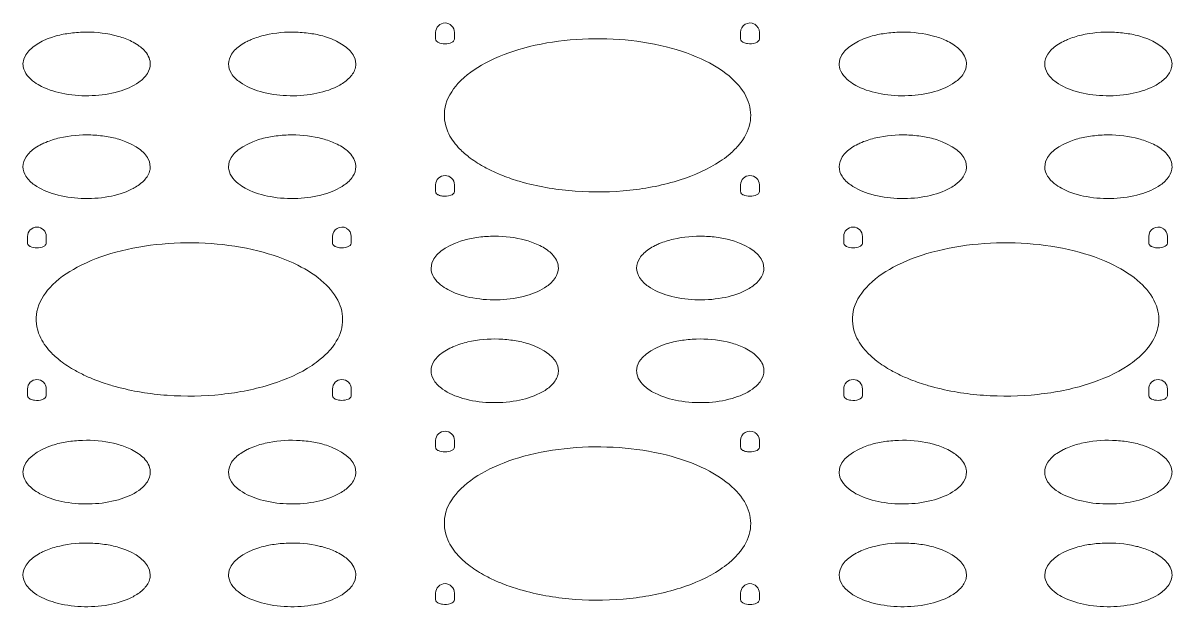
# Model space of a CAD drawing. Header units: millimetres. Extents: x 438 to 4638, y 478 to 3448.
# Drawn here: x 2896.6 to 2982.5, y 2470.4 to 2514 of the extents above; entities that cross this region are included whole.
import ezdxf

# ---------------------------------------------------------------- set-up
doc = ezdxf.new("R2010")
doc.units = ezdxf.units.MM

msp = doc.modelspace()

# ---------------------------------------------------------------- linework, layer by layer
at = {"lineweight": 5}
for p, q in [((2927.48, 2512.836), (2927.48, 2513.338)), ((2928.883, 2512.836), (2928.883, 2513.338)), ((2950.284, 2512.836), (2950.284, 2513.338)), ((2951.688, 2512.836), (2951.688, 2513.338)), ((2927.48, 2501.434), (2927.48, 2501.936)), ((2928.883, 2501.434), (2928.883, 2501.936)), ((2950.284, 2501.434), (2950.284, 2501.936)), ((2951.688, 2501.434), (2951.688, 2501.936)), ((2896.963, 2497.578), (2896.963, 2498.08)), ((2898.367, 2497.578), (2898.367, 2498.08)), ((2919.768, 2497.578), (2919.768, 2498.08)), ((2921.171, 2497.578), (2921.171, 2498.08)), ((2957.996, 2497.578), (2957.996, 2498.08)), ((2959.4, 2497.578), (2959.4, 2498.08)), ((2980.8, 2497.578), (2980.8, 2498.08)), ((2982.204, 2497.578), (2982.204, 2498.08)), ((2896.963, 2486.176), (2896.963, 2486.678)), ((2898.367, 2486.176), (2898.367, 2486.678)), ((2919.768, 2486.176), (2919.768, 2486.678)), ((2921.171, 2486.176), (2921.171, 2486.678)), ((2957.996, 2486.176), (2957.996, 2486.678)), ((2959.4, 2486.176), (2959.4, 2486.678)), ((2980.8, 2486.176), (2980.8, 2486.678)), ((2982.204, 2486.176), (2982.204, 2486.678)), ((2927.48, 2482.32), (2927.48, 2482.822)), ((2928.883, 2482.32), (2928.883, 2482.822)), ((2950.284, 2482.32), (2950.284, 2482.822)), ((2951.688, 2482.32), (2951.688, 2482.822)), ((2928.473, 2472.058), (2928.474, 2472.058)), ((2927.48, 2470.917), (2927.48, 2471.42)), ((2928.883, 2470.917), (2928.883, 2471.42)), ((2950.284, 2470.917), (2950.284, 2471.42)), ((2951.688, 2470.917), (2951.688, 2471.42))]:
    msp.add_line(p, q, dxfattribs=at)
for centre, radius, start, end in [((2928.182, 2513.338), 0.702, 0, 180), ((2950.986, 2513.338), 0.702, 61.60439, 180), ((2950.986, 2513.338), 0.702, 0, 59.73746), ((2897.825, 2510.977), 1.203, 179.97906, 189.90823), ((2904.94, 2510.978), 1.203, 359.97906, 9.90823), ((2958.858, 2510.977), 1.203, 179.97906, 189.90823), ((2965.973, 2510.978), 1.203, 359.97906, 9.90823), ((2934.119, 2509.421), 6.814, 227.83628, 232.08199), ((2913.195, 2503.292), 1.203, 179.97906, 189.90823), ((2920.309, 2503.293), 1.203, 359.97906, 9.90823), ((2936.983, 2514.124), 12.337, 243.50589, 247.92841), ((2974.227, 2503.292), 1.203, 179.97906, 189.90823), ((2981.342, 2503.293), 1.203, 359.97906, 9.90823), ((2928.182, 2501.936), 0.702, 0, 180), ((2950.986, 2501.936), 0.702, 0, 180), ((2897.665, 2498.08), 0.702, 0, 180), ((2920.469, 2498.08), 0.702, 61.60439, 180), ((2920.469, 2498.08), 0.702, 0, 59.73746), ((2958.698, 2498.08), 0.702, 0, 180), ((2981.502, 2498.08), 0.702, 61.60439, 180), ((2981.502, 2498.08), 0.702, 0, 59.73746), ((2928.342, 2495.719), 1.203, 179.97906, 189.90823), ((2935.456, 2495.72), 1.203, 359.97906, 9.90823), ((2903.603, 2494.163), 6.814, 227.83628, 232.08199), ((2964.635, 2494.163), 6.814, 227.83628, 232.08199), ((2906.467, 2498.866), 12.337, 243.50589, 247.92841), ((2943.711, 2488.034), 1.203, 179.97906, 189.90823), ((2950.826, 2488.035), 1.203, 359.97906, 9.90823), ((2967.499, 2498.866), 12.337, 243.50589, 247.92841), ((2897.665, 2486.678), 0.702, 0, 180), ((2920.469, 2486.678), 0.702, 0, 180), ((2958.698, 2486.678), 0.702, 0, 180), ((2981.502, 2486.678), 0.702, 0, 180), ((2928.182, 2482.822), 0.702, 0, 180), ((2950.986, 2482.822), 0.702, 61.60439, 180), ((2950.986, 2482.822), 0.702, 0, 59.73746), ((2904.94, 2480.462), 1.203, 359.97906, 9.90823), ((2965.973, 2480.462), 1.203, 359.97906, 9.90823), ((2897.825, 2480.461), 1.203, 179.97906, 189.90823), ((2958.858, 2480.461), 1.203, 179.97906, 189.90823), ((2934.119, 2478.905), 6.814, 227.83628, 232.08199), ((2920.309, 2472.777), 1.203, 359.97906, 9.90823), ((2981.342, 2472.777), 1.203, 359.97906, 9.90823), ((2913.195, 2472.776), 1.203, 179.97906, 189.90823), ((2928.182, 2471.42), 0.702, 0, 180), ((2936.983, 2483.608), 12.337, 243.50589, 247.92841), ((2950.986, 2471.42), 0.702, 0, 180), ((2974.227, 2472.776), 1.203, 179.97906, 189.90823)]:
    msp.add_arc(centre, radius, start, end, dxfattribs=at)
for points, knots in [([(2896.622, 2510.978), (2896.623, 2511.971), (2898.266, 2512.906), (2899.911, 2513.263), (2901.461, 2513.416), (2902.637, 2513.312), (2903.395, 2513.135)], [0, 0, 0, 0, 0.392375, 0.538072, 0.692789, 1, 1, 1, 1]), ([(2914.74, 2513.135), (2915.498, 2513.312), (2916.674, 2513.416), (2918.224, 2513.263), (2919.869, 2512.906), (2921.512, 2511.971), (2921.512, 2510.978)], [0, 0, 0, 0, 0.307211, 0.461928, 0.607625, 1, 1, 1, 1]), ([(2957.655, 2510.978), (2957.656, 2511.971), (2959.299, 2512.906), (2960.943, 2513.263), (2962.493, 2513.416), (2963.67, 2513.312), (2964.427, 2513.135)], [0, 0, 0, 0, 0.392375, 0.538072, 0.692789, 1, 1, 1, 1]), ([(2975.773, 2513.135), (2976.53, 2513.312), (2977.706, 2513.416), (2979.256, 2513.263), (2980.901, 2512.906), (2982.544, 2511.971), (2982.545, 2510.978)], [0, 0, 0, 0, 0.307211, 0.461928, 0.607625, 1, 1, 1, 1]), ([(2903.395, 2513.135), (2903.518, 2513.106), (2903.982, 2512.985), (2904.434, 2512.818), (2904.749, 2512.661)], [0, 0, 0, 0, 0.265295, 1, 1, 1, 1]), ([(2913.386, 2512.661), (2913.486, 2512.711), (2913.922, 2512.909), (2914.383, 2513.051), (2914.74, 2513.135)], [0, 0, 0, 0, 0.233733, 1, 1, 1, 1]), ([(2927.504, 2512.745), (2927.531, 2512.694), (2927.595, 2512.637), (2927.664, 2512.598), (2927.685, 2512.588)], [0, 0, 0, 0, 0.712516, 1, 1, 1, 1]), ([(2927.685, 2512.588), (2927.836, 2512.512), (2928.182, 2512.458), (2928.527, 2512.512), (2928.678, 2512.588)], [0, 0, 0, 0, 0.499885, 1, 1, 1, 1]), ([(2928.391, 2505.903), (2928.143, 2506.465), (2927.977, 2507.851), (2929.165, 2509.757), (2931.299, 2511.227), (2934.185, 2512.297), (2937.582, 2512.873), (2941.173, 2512.905), (2944.608, 2512.39), (2946.744, 2511.658), (2947.688, 2511.187)], [0, 0, 0, 0, 0.078775, 0.164918, 0.273604, 0.406369, 0.556496, 0.713298, 0.864779, 1, 1, 1, 1]), ([(2928.678, 2512.588), (2928.708, 2512.603), (2928.802, 2512.657), (2928.883, 2512.76), (2928.883, 2512.836)], [0, 0, 0, 0, 0.307677, 1, 1, 1, 1]), ([(2950.308, 2512.745), (2950.335, 2512.694), (2950.399, 2512.637), (2950.469, 2512.598), (2950.489, 2512.588)], [0, 0, 0, 0, 0.714475, 1, 1, 1, 1]), ([(2950.804, 2512.497), (2951.006, 2512.469), (2951.328, 2512.47), (2951.687, 2512.705), (2951.687, 2512.836)], [0, 0, 0, 0, 0.61016, 1, 1, 1, 1]), ([(2964.427, 2513.135), (2964.551, 2513.106), (2965.014, 2512.985), (2965.467, 2512.818), (2965.781, 2512.661)], [0, 0, 0, 0, 0.265295, 1, 1, 1, 1]), ([(2974.418, 2512.661), (2974.518, 2512.711), (2974.954, 2512.909), (2975.415, 2513.051), (2975.773, 2513.135)], [0, 0, 0, 0, 0.233733, 1, 1, 1, 1]), ([(2905.231, 2512.378), (2905.352, 2512.295), (2905.747, 2511.989), (2906.064, 2511.537), (2906.125, 2511.185)], [0, 0, 0, 0, 0.290409, 1, 1, 1, 1]), ([(2911.992, 2510.978), (2911.991, 2511.235), (2912.198, 2511.811), (2912.642, 2512.199), (2912.903, 2512.378)], [0, 0, 0, 0, 0.448376, 1, 1, 1, 1]), ([(2966.264, 2512.378), (2966.384, 2512.295), (2966.78, 2511.989), (2967.096, 2511.537), (2967.158, 2511.185)], [0, 0, 0, 0, 0.290409, 1, 1, 1, 1]), ([(2973.024, 2510.978), (2973.024, 2511.235), (2973.231, 2511.811), (2973.675, 2512.199), (2973.936, 2512.378)], [0, 0, 0, 0, 0.448376, 1, 1, 1, 1]), ([(2898.017, 2509.294), (2897.832, 2509.387), (2897.247, 2509.723), (2896.722, 2510.3), (2896.64, 2510.77)], [0, 0, 0, 0, 0.301911, 1, 1, 1, 1]), ([(2906.143, 2510.978), (2906.143, 2510.728), (2905.95, 2510.172), (2905.53, 2509.789), (2905.282, 2509.612)], [0, 0, 0, 0, 0.450829, 1, 1, 1, 1]), ([(2912.852, 2509.612), (2912.605, 2509.789), (2912.184, 2510.172), (2911.992, 2510.728), (2911.992, 2510.978)], [0, 0, 0, 0, 0.549171, 1, 1, 1, 1]), ([(2921.512, 2510.978), (2921.512, 2510.891), (2921.472, 2510.518), (2921.261, 2510.18), (2921.067, 2509.972)], [0, 0, 0, 0, 0.233438, 1, 1, 1, 1]), ([(2947.688, 2511.187), (2948.388, 2510.837), (2949.601, 2510.073), (2950.889, 2508.51), (2951.189, 2506.674), (2950.671, 2505.602), (2950.326, 2505.138)], [0, 0, 0, 0, 0.307753, 0.557418, 0.772592, 1, 1, 1, 1]), ([(2959.049, 2509.294), (2958.864, 2509.387), (2958.28, 2509.723), (2957.755, 2510.3), (2957.673, 2510.77)], [0, 0, 0, 0, 0.301911, 1, 1, 1, 1]), ([(2967.176, 2510.978), (2967.175, 2510.728), (2966.983, 2510.172), (2966.562, 2509.789), (2966.315, 2509.612)], [0, 0, 0, 0, 0.450829, 1, 1, 1, 1]), ([(2973.885, 2509.612), (2973.637, 2509.789), (2973.217, 2510.172), (2973.024, 2510.728), (2973.024, 2510.978)], [0, 0, 0, 0, 0.549171, 1, 1, 1, 1]), ([(2982.545, 2510.978), (2982.545, 2510.891), (2982.504, 2510.518), (2982.294, 2510.18), (2982.099, 2509.972)], [0, 0, 0, 0, 0.233438, 1, 1, 1, 1]), ([(2921.067, 2509.972), (2921.006, 2509.907), (2920.723, 2509.638), (2920.387, 2509.429), (2920.118, 2509.294)], [0, 0, 0, 0, 0.227969, 1, 1, 1, 1]), ([(2982.099, 2509.972), (2982.038, 2509.907), (2981.755, 2509.638), (2981.42, 2509.429), (2981.151, 2509.294)], [0, 0, 0, 0, 0.227969, 1, 1, 1, 1]), ([(2905.282, 2509.612), (2904.829, 2509.289), (2903.675, 2508.813), (2901.782, 2508.536), (2899.819, 2508.656), (2898.56, 2509.022), (2898.017, 2509.294)], [0, 0, 0, 0, 0.22187, 0.48602, 0.757803, 1, 1, 1, 1]), ([(2920.118, 2509.294), (2919.574, 2509.022), (2918.316, 2508.656), (2916.353, 2508.536), (2914.459, 2508.813), (2913.306, 2509.289), (2912.852, 2509.612)], [0, 0, 0, 0, 0.242197, 0.51398, 0.77813, 1, 1, 1, 1]), ([(2966.315, 2509.612), (2965.861, 2509.289), (2964.708, 2508.813), (2962.814, 2508.536), (2960.851, 2508.656), (2959.593, 2509.022), (2959.049, 2509.294)], [0, 0, 0, 0, 0.22187, 0.48602, 0.757803, 1, 1, 1, 1]), ([(2981.151, 2509.294), (2980.607, 2509.022), (2979.348, 2508.656), (2977.386, 2508.536), (2975.492, 2508.813), (2974.338, 2509.289), (2973.885, 2509.612)], [0, 0, 0, 0, 0.242197, 0.51398, 0.77813, 1, 1, 1, 1]), ([(2899.371, 2505.45), (2900.128, 2505.627), (2901.305, 2505.731), (2902.855, 2505.578), (2904.499, 2505.222), (2906.142, 2504.286), (2906.143, 2503.293)], [0, 0, 0, 0, 0.307211, 0.461928, 0.607625, 1, 1, 1, 1]), ([(2911.992, 2503.293), (2911.992, 2504.286), (2913.635, 2505.222), (2915.28, 2505.578), (2916.83, 2505.731), (2918.006, 2505.627), (2918.764, 2505.45)], [0, 0, 0, 0, 0.392375, 0.538072, 0.692789, 1, 1, 1, 1]), ([(2929.545, 2504.37), (2929.416, 2504.487), (2928.959, 2504.937), (2928.579, 2505.474), (2928.391, 2505.903)], [0, 0, 0, 0, 0.270676, 1, 1, 1, 1]), ([(2960.403, 2505.45), (2961.161, 2505.627), (2962.337, 2505.731), (2963.887, 2505.578), (2965.532, 2505.222), (2967.175, 2504.286), (2967.176, 2503.293)], [0, 0, 0, 0, 0.307211, 0.461928, 0.607625, 1, 1, 1, 1]), ([(2973.024, 2503.293), (2973.025, 2504.286), (2974.668, 2505.222), (2976.312, 2505.578), (2977.862, 2505.731), (2979.039, 2505.627), (2979.796, 2505.45)], [0, 0, 0, 0, 0.392375, 0.538072, 0.692789, 1, 1, 1, 1]), ([(2896.622, 2503.293), (2896.622, 2503.55), (2896.829, 2504.126), (2897.273, 2504.514), (2897.534, 2504.694)], [0, 0, 0, 0, 0.448376, 1, 1, 1, 1]), ([(2898.017, 2504.976), (2898.117, 2505.026), (2898.553, 2505.225), (2899.013, 2505.367), (2899.371, 2505.45)], [0, 0, 0, 0, 0.233733, 1, 1, 1, 1]), ([(2918.764, 2505.45), (2918.888, 2505.421), (2919.351, 2505.301), (2919.804, 2505.133), (2920.118, 2504.976)], [0, 0, 0, 0, 0.265295, 1, 1, 1, 1]), ([(2920.601, 2504.694), (2920.721, 2504.611), (2921.117, 2504.305), (2921.433, 2503.852), (2921.494, 2503.5)], [0, 0, 0, 0, 0.290409, 1, 1, 1, 1]), ([(2950.326, 2505.138), (2950.261, 2505.051), (2949.975, 2504.693), (2949.641, 2504.375), (2949.37, 2504.153)], [0, 0, 0, 0, 0.237015, 1, 1, 1, 1]), ([(2957.655, 2503.293), (2957.655, 2503.55), (2957.862, 2504.126), (2958.306, 2504.514), (2958.566, 2504.694)], [0, 0, 0, 0, 0.448376, 1, 1, 1, 1]), ([(2959.049, 2504.976), (2959.149, 2505.026), (2959.585, 2505.225), (2960.046, 2505.367), (2960.403, 2505.45)], [0, 0, 0, 0, 0.233733, 1, 1, 1, 1]), ([(2979.796, 2505.45), (2979.92, 2505.421), (2980.383, 2505.301), (2980.836, 2505.133), (2981.151, 2504.976)], [0, 0, 0, 0, 0.265295, 1, 1, 1, 1]), ([(2981.633, 2504.694), (2981.754, 2504.611), (2982.149, 2504.305), (2982.465, 2503.852), (2982.527, 2503.5)], [0, 0, 0, 0, 0.290409, 1, 1, 1, 1]), ([(2931.48, 2503.083), (2931.336, 2503.154), (2930.798, 2503.438), (2930.284, 2503.77), (2929.931, 2504.045)], [0, 0, 0, 0, 0.263158, 1, 1, 1, 1]), ([(2897.483, 2501.928), (2897.236, 2502.104), (2896.815, 2502.487), (2896.623, 2503.043), (2896.622, 2503.293)], [0, 0, 0, 0, 0.549171, 1, 1, 1, 1]), ([(2906.143, 2503.293), (2906.143, 2503.206), (2906.103, 2502.833), (2905.892, 2502.495), (2905.697, 2502.287)], [0, 0, 0, 0, 0.233438, 1, 1, 1, 1]), ([(2913.386, 2501.61), (2913.201, 2501.702), (2912.616, 2502.039), (2912.092, 2502.615), (2912.01, 2503.085)], [0, 0, 0, 0, 0.301911, 1, 1, 1, 1]), ([(2921.512, 2503.293), (2921.512, 2503.043), (2921.32, 2502.487), (2920.899, 2502.104), (2920.652, 2501.928)], [0, 0, 0, 0, 0.450829, 1, 1, 1, 1]), ([(2948.761, 2503.702), (2947.848, 2503.092), (2945.628, 2502.13), (2941.938, 2501.409), (2937.968, 2501.344), (2935.315, 2501.768), (2934.054, 2502.115)], [0, 0, 0, 0, 0.217513, 0.471777, 0.74107, 1, 1, 1, 1]), ([(2958.516, 2501.928), (2958.268, 2502.104), (2957.848, 2502.487), (2957.655, 2503.043), (2957.655, 2503.293)], [0, 0, 0, 0, 0.549171, 1, 1, 1, 1]), ([(2967.176, 2503.293), (2967.176, 2503.206), (2967.135, 2502.833), (2966.924, 2502.495), (2966.73, 2502.287)], [0, 0, 0, 0, 0.233438, 1, 1, 1, 1]), ([(2974.418, 2501.61), (2974.233, 2501.702), (2973.649, 2502.039), (2973.124, 2502.615), (2973.042, 2503.085)], [0, 0, 0, 0, 0.301911, 1, 1, 1, 1]), ([(2982.545, 2503.293), (2982.545, 2503.043), (2982.352, 2502.487), (2981.932, 2502.104), (2981.684, 2501.928)], [0, 0, 0, 0, 0.450829, 1, 1, 1, 1]), ([(2905.697, 2502.287), (2905.637, 2502.222), (2905.354, 2501.953), (2905.018, 2501.744), (2904.749, 2501.61)], [0, 0, 0, 0, 0.227969, 1, 1, 1, 1]), ([(2934.054, 2502.115), (2933.905, 2502.156), (2933.328, 2502.324), (2932.76, 2502.523), (2932.347, 2502.691)], [0, 0, 0, 0, 0.257593, 1, 1, 1, 1]), ([(2966.73, 2502.287), (2966.669, 2502.222), (2966.386, 2501.953), (2966.05, 2501.744), (2965.781, 2501.61)], [0, 0, 0, 0, 0.227969, 1, 1, 1, 1]), ([(2904.749, 2501.61), (2904.205, 2501.338), (2902.947, 2500.971), (2900.984, 2500.852), (2899.09, 2501.128), (2897.937, 2501.604), (2897.483, 2501.928)], [0, 0, 0, 0, 0.242197, 0.51398, 0.77813, 1, 1, 1, 1]), ([(2920.652, 2501.928), (2920.198, 2501.604), (2919.045, 2501.128), (2917.151, 2500.852), (2915.188, 2500.971), (2913.93, 2501.338), (2913.386, 2501.61)], [0, 0, 0, 0, 0.22187, 0.48602, 0.757803, 1, 1, 1, 1]), ([(2927.504, 2501.343), (2927.531, 2501.292), (2927.595, 2501.235), (2927.665, 2501.196), (2927.685, 2501.186)], [0, 0, 0, 0, 0.714475, 1, 1, 1, 1]), ([(2928, 2501.095), (2928.202, 2501.067), (2928.524, 2501.068), (2928.883, 2501.303), (2928.883, 2501.434)], [0, 0, 0, 0, 0.61016, 1, 1, 1, 1]), ([(2950.308, 2501.343), (2950.335, 2501.292), (2950.399, 2501.235), (2950.469, 2501.196), (2950.489, 2501.186)], [0, 0, 0, 0, 0.712516, 1, 1, 1, 1]), ([(2951.482, 2501.186), (2951.512, 2501.201), (2951.606, 2501.255), (2951.688, 2501.357), (2951.687, 2501.434)], [0, 0, 0, 0, 0.307677, 1, 1, 1, 1]), ([(2965.781, 2501.61), (2965.238, 2501.338), (2963.979, 2500.971), (2962.016, 2500.852), (2960.123, 2501.128), (2958.969, 2501.604), (2958.516, 2501.928)], [0, 0, 0, 0, 0.242197, 0.51398, 0.77813, 1, 1, 1, 1]), ([(2981.684, 2501.928), (2981.231, 2501.604), (2980.077, 2501.128), (2978.183, 2500.852), (2976.22, 2500.971), (2974.962, 2501.338), (2974.418, 2501.61)], [0, 0, 0, 0, 0.22187, 0.48602, 0.757803, 1, 1, 1, 1]), ([(2950.489, 2501.186), (2950.64, 2501.11), (2950.986, 2501.056), (2951.331, 2501.11), (2951.482, 2501.186)], [0, 0, 0, 0, 0.499885, 1, 1, 1, 1]), ([(2927.139, 2495.719), (2927.139, 2496.713), (2928.782, 2497.648), (2930.427, 2498.005), (2931.977, 2498.157), (2933.153, 2498.054), (2933.911, 2497.877)], [0, 0, 0, 0, 0.392375, 0.538072, 0.692789, 1, 1, 1, 1]), ([(2933.911, 2497.877), (2934.035, 2497.848), (2934.498, 2497.727), (2934.951, 2497.56), (2935.265, 2497.403)], [0, 0, 0, 0, 0.265295, 1, 1, 1, 1]), ([(2943.902, 2497.403), (2944.002, 2497.453), (2944.438, 2497.651), (2944.899, 2497.793), (2945.256, 2497.877)], [0, 0, 0, 0, 0.233733, 1, 1, 1, 1]), ([(2945.256, 2497.877), (2946.014, 2498.054), (2947.19, 2498.157), (2948.74, 2498.005), (2950.385, 2497.648), (2952.028, 2496.713), (2952.029, 2495.719)], [0, 0, 0, 0, 0.307211, 0.461928, 0.607625, 1, 1, 1, 1]), ([(2896.987, 2497.487), (2897.015, 2497.436), (2897.078, 2497.379), (2897.148, 2497.34), (2897.169, 2497.329)], [0, 0, 0, 0, 0.712516, 1, 1, 1, 1]), ([(2897.169, 2497.329), (2897.32, 2497.254), (2897.665, 2497.199), (2898.011, 2497.254), (2898.162, 2497.329)], [0, 0, 0, 0, 0.499885, 1, 1, 1, 1]), ([(2897.875, 2490.645), (2897.627, 2491.207), (2897.461, 2492.593), (2898.649, 2494.499), (2900.782, 2495.969), (2903.668, 2497.039), (2907.066, 2497.615), (2910.657, 2497.647), (2914.092, 2497.132), (2916.228, 2496.4), (2917.171, 2495.929)], [0, 0, 0, 0, 0.078775, 0.164918, 0.273604, 0.406369, 0.556496, 0.713298, 0.864779, 1, 1, 1, 1]), ([(2898.162, 2497.329), (2898.192, 2497.345), (2898.285, 2497.399), (2898.367, 2497.501), (2898.367, 2497.578)], [0, 0, 0, 0, 0.307677, 1, 1, 1, 1]), ([(2919.791, 2497.487), (2919.819, 2497.436), (2919.883, 2497.379), (2919.953, 2497.34), (2919.973, 2497.329)], [0, 0, 0, 0, 0.714475, 1, 1, 1, 1]), ([(2920.288, 2497.239), (2920.49, 2497.211), (2920.812, 2497.211), (2921.171, 2497.447), (2921.171, 2497.578)], [0, 0, 0, 0, 0.61016, 1, 1, 1, 1]), ([(2935.748, 2497.12), (2935.868, 2497.037), (2936.264, 2496.731), (2936.58, 2496.279), (2936.641, 2495.927)], [0, 0, 0, 0, 0.290409, 1, 1, 1, 1]), ([(2942.508, 2495.719), (2942.508, 2495.977), (2942.715, 2496.553), (2943.159, 2496.941), (2943.419, 2497.12)], [0, 0, 0, 0, 0.448376, 1, 1, 1, 1]), ([(2958.02, 2497.487), (2958.047, 2497.436), (2958.111, 2497.379), (2958.181, 2497.34), (2958.201, 2497.329)], [0, 0, 0, 0, 0.712516, 1, 1, 1, 1]), ([(2958.201, 2497.329), (2958.353, 2497.254), (2958.698, 2497.199), (2959.043, 2497.254), (2959.194, 2497.329)], [0, 0, 0, 0, 0.499885, 1, 1, 1, 1]), ([(2958.907, 2490.645), (2958.659, 2491.207), (2958.493, 2492.593), (2959.681, 2494.499), (2961.815, 2495.969), (2964.701, 2497.039), (2968.099, 2497.615), (2971.69, 2497.647), (2975.124, 2497.132), (2977.26, 2496.4), (2978.204, 2495.929)], [0, 0, 0, 0, 0.078775, 0.164918, 0.273604, 0.406369, 0.556496, 0.713298, 0.864779, 1, 1, 1, 1]), ([(2959.194, 2497.329), (2959.224, 2497.345), (2959.318, 2497.399), (2959.4, 2497.501), (2959.4, 2497.578)], [0, 0, 0, 0, 0.307677, 1, 1, 1, 1]), ([(2980.824, 2497.487), (2980.851, 2497.436), (2980.915, 2497.379), (2980.985, 2497.34), (2981.006, 2497.329)], [0, 0, 0, 0, 0.714475, 1, 1, 1, 1]), ([(2981.32, 2497.239), (2981.522, 2497.211), (2981.844, 2497.211), (2982.204, 2497.447), (2982.204, 2497.578)], [0, 0, 0, 0, 0.61016, 1, 1, 1, 1]), ([(2917.171, 2495.929), (2917.872, 2495.578), (2919.085, 2494.815), (2920.373, 2493.252), (2920.673, 2491.416), (2920.155, 2490.344), (2919.81, 2489.88)], [0, 0, 0, 0, 0.307753, 0.557418, 0.772592, 1, 1, 1, 1]), ([(2928.533, 2494.036), (2928.348, 2494.129), (2927.763, 2494.465), (2927.239, 2495.041), (2927.157, 2495.512)], [0, 0, 0, 0, 0.301911, 1, 1, 1, 1]), ([(2936.659, 2495.719), (2936.659, 2495.47), (2936.467, 2494.914), (2936.046, 2494.531), (2935.799, 2494.354)], [0, 0, 0, 0, 0.450829, 1, 1, 1, 1]), ([(2943.369, 2494.354), (2943.121, 2494.531), (2942.701, 2494.914), (2942.508, 2495.47), (2942.508, 2495.719)], [0, 0, 0, 0, 0.549171, 1, 1, 1, 1]), ([(2952.029, 2495.719), (2952.029, 2495.633), (2951.988, 2495.26), (2951.777, 2494.922), (2951.583, 2494.713)], [0, 0, 0, 0, 0.233438, 1, 1, 1, 1]), ([(2978.204, 2495.929), (2978.904, 2495.578), (2980.117, 2494.815), (2981.405, 2493.252), (2981.705, 2491.416), (2981.188, 2490.344), (2980.843, 2489.88)], [0, 0, 0, 0, 0.307753, 0.557418, 0.772592, 1, 1, 1, 1]), ([(2935.799, 2494.354), (2935.345, 2494.03), (2934.192, 2493.554), (2932.298, 2493.278), (2930.335, 2493.398), (2929.077, 2493.764), (2928.533, 2494.036)], [0, 0, 0, 0, 0.22187, 0.48602, 0.757803, 1, 1, 1, 1]), ([(2950.634, 2494.036), (2950.091, 2493.764), (2948.832, 2493.398), (2946.869, 2493.278), (2944.976, 2493.554), (2943.822, 2494.03), (2943.369, 2494.354)], [0, 0, 0, 0, 0.242197, 0.51398, 0.77813, 1, 1, 1, 1]), ([(2951.583, 2494.713), (2951.522, 2494.649), (2951.239, 2494.38), (2950.903, 2494.171), (2950.634, 2494.036)], [0, 0, 0, 0, 0.227969, 1, 1, 1, 1]), ([(2899.028, 2489.112), (2898.9, 2489.229), (2898.443, 2489.679), (2898.063, 2490.216), (2897.875, 2490.645)], [0, 0, 0, 0, 0.270676, 1, 1, 1, 1]), ([(2928.533, 2489.718), (2928.633, 2489.768), (2929.069, 2489.967), (2929.53, 2490.109), (2929.887, 2490.192)], [0, 0, 0, 0, 0.233733, 1, 1, 1, 1]), ([(2929.887, 2490.192), (2930.644, 2490.369), (2931.821, 2490.473), (2933.371, 2490.32), (2935.016, 2489.964), (2936.659, 2489.028), (2936.659, 2488.035)], [0, 0, 0, 0, 0.307211, 0.461928, 0.607625, 1, 1, 1, 1]), ([(2942.508, 2488.035), (2942.509, 2489.028), (2944.152, 2489.964), (2945.796, 2490.32), (2947.346, 2490.473), (2948.523, 2490.369), (2949.28, 2490.192)], [0, 0, 0, 0, 0.392375, 0.538072, 0.692789, 1, 1, 1, 1]), ([(2949.28, 2490.192), (2949.404, 2490.163), (2949.867, 2490.043), (2950.32, 2489.875), (2950.634, 2489.718)], [0, 0, 0, 0, 0.265295, 1, 1, 1, 1]), ([(2960.061, 2489.112), (2959.932, 2489.229), (2959.475, 2489.679), (2959.095, 2490.216), (2958.907, 2490.645)], [0, 0, 0, 0, 0.270676, 1, 1, 1, 1]), ([(2919.81, 2489.88), (2919.745, 2489.793), (2919.459, 2489.435), (2919.124, 2489.117), (2918.854, 2488.895)], [0, 0, 0, 0, 0.237015, 1, 1, 1, 1]), ([(2927.139, 2488.035), (2927.138, 2488.292), (2927.345, 2488.868), (2927.789, 2489.256), (2928.05, 2489.435)], [0, 0, 0, 0, 0.448376, 1, 1, 1, 1]), ([(2951.117, 2489.435), (2951.237, 2489.353), (2951.633, 2489.046), (2951.949, 2488.594), (2952.011, 2488.242)], [0, 0, 0, 0, 0.290409, 1, 1, 1, 1]), ([(2980.843, 2489.88), (2980.778, 2489.793), (2980.491, 2489.435), (2980.157, 2489.117), (2979.887, 2488.895)], [0, 0, 0, 0, 0.237015, 1, 1, 1, 1]), ([(2900.963, 2487.825), (2900.82, 2487.896), (2900.282, 2488.18), (2899.768, 2488.512), (2899.415, 2488.787)], [0, 0, 0, 0, 0.263158, 1, 1, 1, 1]), ([(2918.245, 2488.444), (2917.332, 2487.834), (2915.112, 2486.872), (2911.422, 2486.15), (2907.452, 2486.086), (2904.799, 2486.51), (2903.538, 2486.857)], [0, 0, 0, 0, 0.217513, 0.471777, 0.74107, 1, 1, 1, 1]), ([(2961.996, 2487.825), (2961.853, 2487.896), (2961.315, 2488.18), (2960.801, 2488.512), (2960.447, 2488.787)], [0, 0, 0, 0, 0.263158, 1, 1, 1, 1]), ([(2979.277, 2488.444), (2978.364, 2487.834), (2976.144, 2486.872), (2972.454, 2486.15), (2968.484, 2486.086), (2965.831, 2486.51), (2964.57, 2486.857)], [0, 0, 0, 0, 0.217513, 0.471777, 0.74107, 1, 1, 1, 1]), ([(2927.999, 2486.67), (2927.752, 2486.846), (2927.331, 2487.229), (2927.139, 2487.785), (2927.139, 2488.035)], [0, 0, 0, 0, 0.549171, 1, 1, 1, 1]), ([(2936.659, 2488.035), (2936.659, 2487.948), (2936.619, 2487.575), (2936.408, 2487.237), (2936.214, 2487.029)], [0, 0, 0, 0, 0.233438, 1, 1, 1, 1]), ([(2943.902, 2486.352), (2943.717, 2486.444), (2943.133, 2486.781), (2942.608, 2487.357), (2942.526, 2487.827)], [0, 0, 0, 0, 0.301911, 1, 1, 1, 1]), ([(2952.029, 2488.035), (2952.028, 2487.785), (2951.836, 2487.229), (2951.415, 2486.846), (2951.168, 2486.67)], [0, 0, 0, 0, 0.450829, 1, 1, 1, 1]), ([(2903.538, 2486.857), (2903.389, 2486.898), (2902.812, 2487.066), (2902.244, 2487.265), (2901.831, 2487.433)], [0, 0, 0, 0, 0.257593, 1, 1, 1, 1]), ([(2935.265, 2486.352), (2934.721, 2486.08), (2933.463, 2485.713), (2931.5, 2485.593), (2929.606, 2485.87), (2928.453, 2486.346), (2927.999, 2486.67)], [0, 0, 0, 0, 0.242197, 0.51398, 0.77813, 1, 1, 1, 1]), ([(2936.214, 2487.029), (2936.153, 2486.964), (2935.87, 2486.695), (2935.534, 2486.486), (2935.265, 2486.352)], [0, 0, 0, 0, 0.227969, 1, 1, 1, 1]), ([(2951.168, 2486.67), (2950.714, 2486.346), (2949.561, 2485.87), (2947.667, 2485.593), (2945.704, 2485.713), (2944.446, 2486.08), (2943.902, 2486.352)], [0, 0, 0, 0, 0.22187, 0.48602, 0.757803, 1, 1, 1, 1]), ([(2964.57, 2486.857), (2964.421, 2486.898), (2963.844, 2487.066), (2963.277, 2487.265), (2962.864, 2487.433)], [0, 0, 0, 0, 0.257593, 1, 1, 1, 1]), ([(2896.987, 2486.085), (2897.015, 2486.034), (2897.079, 2485.977), (2897.148, 2485.938), (2897.169, 2485.927)], [0, 0, 0, 0, 0.714475, 1, 1, 1, 1]), ([(2897.484, 2485.837), (2897.686, 2485.809), (2898.008, 2485.809), (2898.367, 2486.045), (2898.367, 2486.176)], [0, 0, 0, 0, 0.61016, 1, 1, 1, 1]), ([(2919.791, 2486.085), (2919.819, 2486.034), (2919.882, 2485.977), (2919.952, 2485.938), (2919.973, 2485.927)], [0, 0, 0, 0, 0.712516, 1, 1, 1, 1]), ([(2919.973, 2485.927), (2920.124, 2485.852), (2920.469, 2485.797), (2920.815, 2485.852), (2920.966, 2485.927)], [0, 0, 0, 0, 0.499885, 1, 1, 1, 1]), ([(2920.966, 2485.927), (2920.996, 2485.943), (2921.089, 2485.996), (2921.171, 2486.099), (2921.171, 2486.176)], [0, 0, 0, 0, 0.307677, 1, 1, 1, 1]), ([(2958.02, 2486.085), (2958.047, 2486.034), (2958.111, 2485.977), (2958.181, 2485.938), (2958.201, 2485.927)], [0, 0, 0, 0, 0.714475, 1, 1, 1, 1]), ([(2958.516, 2485.837), (2958.718, 2485.809), (2959.04, 2485.809), (2959.4, 2486.045), (2959.4, 2486.176)], [0, 0, 0, 0, 0.61016, 1, 1, 1, 1]), ([(2980.824, 2486.085), (2980.851, 2486.034), (2980.915, 2485.977), (2980.985, 2485.938), (2981.006, 2485.927)], [0, 0, 0, 0, 0.712516, 1, 1, 1, 1]), ([(2981.006, 2485.927), (2981.157, 2485.852), (2981.502, 2485.797), (2981.847, 2485.852), (2981.998, 2485.927)], [0, 0, 0, 0, 0.499885, 1, 1, 1, 1]), ([(2981.998, 2485.927), (2982.028, 2485.943), (2982.122, 2485.996), (2982.204, 2486.099), (2982.204, 2486.176)], [0, 0, 0, 0, 0.307677, 1, 1, 1, 1]), ([(2896.622, 2480.461), (2896.623, 2481.455), (2898.266, 2482.39), (2899.911, 2482.747), (2901.461, 2482.899), (2902.637, 2482.795), (2903.395, 2482.619)], [0, 0, 0, 0, 0.392375, 0.538072, 0.692789, 1, 1, 1, 1]), ([(2903.395, 2482.619), (2903.518, 2482.59), (2903.982, 2482.469), (2904.434, 2482.302), (2904.749, 2482.144)], [0, 0, 0, 0, 0.265295, 1, 1, 1, 1]), ([(2913.386, 2482.144), (2913.486, 2482.195), (2913.922, 2482.393), (2914.383, 2482.535), (2914.74, 2482.619)], [0, 0, 0, 0, 0.233733, 1, 1, 1, 1]), ([(2914.74, 2482.619), (2915.498, 2482.795), (2916.674, 2482.899), (2918.224, 2482.747), (2919.869, 2482.39), (2921.512, 2481.455), (2921.512, 2480.461)], [0, 0, 0, 0, 0.307211, 0.461928, 0.607625, 1, 1, 1, 1]), ([(2928.391, 2475.387), (2928.143, 2475.949), (2927.977, 2477.335), (2929.165, 2479.241), (2931.299, 2480.711), (2934.185, 2481.781), (2937.582, 2482.357), (2941.173, 2482.389), (2944.608, 2481.874), (2946.744, 2481.142), (2947.688, 2480.67)], [0, 0, 0, 0, 0.078775, 0.164918, 0.273604, 0.406369, 0.556496, 0.713298, 0.864779, 1, 1, 1, 1]), ([(2928.678, 2482.071), (2928.708, 2482.086), (2928.802, 2482.14), (2928.883, 2482.243), (2928.883, 2482.32)], [0, 0, 0, 0, 0.307677, 1, 1, 1, 1]), ([(2950.804, 2481.981), (2951.006, 2481.953), (2951.328, 2481.953), (2951.687, 2482.189), (2951.687, 2482.32)], [0, 0, 0, 0, 0.61016, 1, 1, 1, 1]), ([(2957.655, 2480.461), (2957.656, 2481.455), (2959.299, 2482.39), (2960.943, 2482.747), (2962.493, 2482.899), (2963.67, 2482.795), (2964.427, 2482.619)], [0, 0, 0, 0, 0.392375, 0.538072, 0.692789, 1, 1, 1, 1]), ([(2964.427, 2482.619), (2964.551, 2482.59), (2965.014, 2482.469), (2965.467, 2482.302), (2965.781, 2482.144)], [0, 0, 0, 0, 0.265295, 1, 1, 1, 1]), ([(2974.418, 2482.144), (2974.518, 2482.195), (2974.954, 2482.393), (2975.415, 2482.535), (2975.773, 2482.619)], [0, 0, 0, 0, 0.233733, 1, 1, 1, 1]), ([(2975.773, 2482.619), (2976.53, 2482.795), (2977.706, 2482.899), (2979.256, 2482.747), (2980.901, 2482.39), (2982.544, 2481.455), (2982.545, 2480.461)], [0, 0, 0, 0, 0.307211, 0.461928, 0.607625, 1, 1, 1, 1]), ([(2905.231, 2481.862), (2905.352, 2481.779), (2905.747, 2481.473), (2906.064, 2481.021), (2906.125, 2480.669)], [0, 0, 0, 0, 0.290409, 1, 1, 1, 1]), ([(2911.992, 2480.461), (2911.991, 2480.719), (2912.198, 2481.295), (2912.642, 2481.683), (2912.903, 2481.862)], [0, 0, 0, 0, 0.448376, 1, 1, 1, 1]), ([(2927.504, 2482.229), (2927.531, 2482.178), (2927.595, 2482.121), (2927.664, 2482.082), (2927.685, 2482.071)], [0, 0, 0, 0, 0.712516, 1, 1, 1, 1]), ([(2927.685, 2482.071), (2927.836, 2481.996), (2928.182, 2481.941), (2928.527, 2481.996), (2928.678, 2482.071)], [0, 0, 0, 0, 0.499885, 1, 1, 1, 1]), ([(2950.308, 2482.229), (2950.335, 2482.178), (2950.399, 2482.121), (2950.469, 2482.082), (2950.489, 2482.071)], [0, 0, 0, 0, 0.714475, 1, 1, 1, 1]), ([(2966.264, 2481.862), (2966.384, 2481.779), (2966.78, 2481.473), (2967.096, 2481.021), (2967.158, 2480.669)], [0, 0, 0, 0, 0.290409, 1, 1, 1, 1]), ([(2973.024, 2480.461), (2973.024, 2480.719), (2973.231, 2481.295), (2973.675, 2481.683), (2973.936, 2481.862)], [0, 0, 0, 0, 0.448376, 1, 1, 1, 1]), ([(2947.688, 2480.67), (2948.388, 2480.32), (2949.601, 2479.557), (2950.889, 2477.994), (2951.189, 2476.158), (2950.671, 2475.086), (2950.326, 2474.622)], [0, 0, 0, 0, 0.307753, 0.557418, 0.772592, 1, 1, 1, 1]), ([(2898.017, 2478.778), (2897.832, 2478.871), (2897.247, 2479.207), (2896.722, 2479.783), (2896.64, 2480.254)], [0, 0, 0, 0, 0.301911, 1, 1, 1, 1]), ([(2906.143, 2480.461), (2906.143, 2480.212), (2905.95, 2479.656), (2905.53, 2479.273), (2905.282, 2479.096)], [0, 0, 0, 0, 0.450829, 1, 1, 1, 1]), ([(2912.852, 2479.096), (2912.605, 2479.273), (2912.184, 2479.656), (2911.992, 2480.212), (2911.992, 2480.461)], [0, 0, 0, 0, 0.549171, 1, 1, 1, 1]), ([(2921.512, 2480.461), (2921.512, 2480.374), (2921.472, 2480.001), (2921.261, 2479.664), (2921.067, 2479.455)], [0, 0, 0, 0, 0.233438, 1, 1, 1, 1]), ([(2959.049, 2478.778), (2958.864, 2478.871), (2958.28, 2479.207), (2957.755, 2479.783), (2957.673, 2480.254)], [0, 0, 0, 0, 0.301911, 1, 1, 1, 1]), ([(2967.176, 2480.461), (2967.175, 2480.212), (2966.983, 2479.656), (2966.562, 2479.273), (2966.315, 2479.096)], [0, 0, 0, 0, 0.450829, 1, 1, 1, 1]), ([(2973.885, 2479.096), (2973.637, 2479.273), (2973.217, 2479.656), (2973.024, 2480.212), (2973.024, 2480.461)], [0, 0, 0, 0, 0.549171, 1, 1, 1, 1]), ([(2982.545, 2480.461), (2982.545, 2480.374), (2982.504, 2480.001), (2982.294, 2479.664), (2982.099, 2479.455)], [0, 0, 0, 0, 0.233438, 1, 1, 1, 1]), ([(2905.282, 2479.096), (2904.829, 2478.772), (2903.675, 2478.296), (2901.782, 2478.02), (2899.819, 2478.14), (2898.56, 2478.506), (2898.017, 2478.778)], [0, 0, 0, 0, 0.22187, 0.48602, 0.757803, 1, 1, 1, 1]), ([(2920.118, 2478.778), (2919.574, 2478.506), (2918.316, 2478.14), (2916.353, 2478.02), (2914.459, 2478.296), (2913.306, 2478.772), (2912.852, 2479.096)], [0, 0, 0, 0, 0.242197, 0.51398, 0.77813, 1, 1, 1, 1]), ([(2921.067, 2479.455), (2921.006, 2479.39), (2920.723, 2479.122), (2920.387, 2478.913), (2920.118, 2478.778)], [0, 0, 0, 0, 0.227969, 1, 1, 1, 1]), ([(2966.315, 2479.096), (2965.861, 2478.772), (2964.708, 2478.296), (2962.814, 2478.02), (2960.851, 2478.14), (2959.593, 2478.506), (2959.049, 2478.778)], [0, 0, 0, 0, 0.22187, 0.48602, 0.757803, 1, 1, 1, 1]), ([(2981.151, 2478.778), (2980.607, 2478.506), (2979.348, 2478.14), (2977.386, 2478.02), (2975.492, 2478.296), (2974.338, 2478.772), (2973.885, 2479.096)], [0, 0, 0, 0, 0.242197, 0.51398, 0.77813, 1, 1, 1, 1]), ([(2982.099, 2479.455), (2982.038, 2479.39), (2981.755, 2479.122), (2981.42, 2478.913), (2981.151, 2478.778)], [0, 0, 0, 0, 0.227969, 1, 1, 1, 1]), ([(2898.017, 2474.46), (2898.117, 2474.51), (2898.553, 2474.708), (2899.013, 2474.851), (2899.371, 2474.934)], [0, 0, 0, 0, 0.233733, 1, 1, 1, 1]), ([(2899.371, 2474.934), (2900.128, 2475.111), (2901.305, 2475.215), (2902.855, 2475.062), (2904.499, 2474.706), (2906.142, 2473.77), (2906.143, 2472.777)], [0, 0, 0, 0, 0.307211, 0.461928, 0.607625, 1, 1, 1, 1]), ([(2911.992, 2472.777), (2911.992, 2473.77), (2913.635, 2474.706), (2915.28, 2475.062), (2916.83, 2475.215), (2918.006, 2475.111), (2918.764, 2474.934)], [0, 0, 0, 0, 0.392375, 0.538072, 0.692789, 1, 1, 1, 1]), ([(2918.764, 2474.934), (2918.888, 2474.905), (2919.351, 2474.784), (2919.804, 2474.617), (2920.118, 2474.46)], [0, 0, 0, 0, 0.265295, 1, 1, 1, 1]), ([(2929.545, 2473.854), (2929.416, 2473.971), (2928.959, 2474.421), (2928.579, 2474.958), (2928.391, 2475.387)], [0, 0, 0, 0, 0.270676, 1, 1, 1, 1]), ([(2950.326, 2474.622), (2950.261, 2474.535), (2949.975, 2474.177), (2949.641, 2473.858), (2949.37, 2473.637)], [0, 0, 0, 0, 0.237015, 1, 1, 1, 1]), ([(2959.049, 2474.46), (2959.149, 2474.51), (2959.585, 2474.708), (2960.046, 2474.851), (2960.403, 2474.934)], [0, 0, 0, 0, 0.233733, 1, 1, 1, 1]), ([(2960.403, 2474.934), (2961.161, 2475.111), (2962.337, 2475.215), (2963.887, 2475.062), (2965.532, 2474.706), (2967.175, 2473.77), (2967.176, 2472.777)], [0, 0, 0, 0, 0.307211, 0.461928, 0.607625, 1, 1, 1, 1]), ([(2973.024, 2472.777), (2973.025, 2473.77), (2974.668, 2474.706), (2976.312, 2475.062), (2977.862, 2475.215), (2979.039, 2475.111), (2979.796, 2474.934)], [0, 0, 0, 0, 0.392375, 0.538072, 0.692789, 1, 1, 1, 1]), ([(2979.796, 2474.934), (2979.92, 2474.905), (2980.383, 2474.784), (2980.836, 2474.617), (2981.151, 2474.46)], [0, 0, 0, 0, 0.265295, 1, 1, 1, 1]), ([(2896.622, 2472.777), (2896.622, 2473.034), (2896.829, 2473.61), (2897.273, 2473.998), (2897.534, 2474.177)], [0, 0, 0, 0, 0.448376, 1, 1, 1, 1]), ([(2920.601, 2474.177), (2920.721, 2474.094), (2921.117, 2473.788), (2921.433, 2473.336), (2921.494, 2472.984)], [0, 0, 0, 0, 0.290409, 1, 1, 1, 1]), ([(2957.655, 2472.777), (2957.655, 2473.034), (2957.862, 2473.61), (2958.306, 2473.998), (2958.566, 2474.177)], [0, 0, 0, 0, 0.448376, 1, 1, 1, 1]), ([(2981.633, 2474.177), (2981.754, 2474.094), (2982.149, 2473.788), (2982.465, 2473.336), (2982.527, 2472.984)], [0, 0, 0, 0, 0.290409, 1, 1, 1, 1]), ([(2931.48, 2472.566), (2931.336, 2472.638), (2930.798, 2472.922), (2930.284, 2473.253), (2929.931, 2473.529)], [0, 0, 0, 0, 0.263158, 1, 1, 1, 1]), ([(2948.761, 2473.186), (2947.848, 2472.576), (2945.628, 2471.614), (2941.938, 2470.892), (2937.968, 2470.828), (2935.315, 2471.252), (2934.054, 2471.599)], [0, 0, 0, 0, 0.217513, 0.471777, 0.74107, 1, 1, 1, 1]), ([(2897.483, 2471.411), (2897.236, 2471.588), (2896.815, 2471.971), (2896.623, 2472.527), (2896.622, 2472.777)], [0, 0, 0, 0, 0.549171, 1, 1, 1, 1]), ([(2906.143, 2472.777), (2906.143, 2472.69), (2906.103, 2472.317), (2905.892, 2471.979), (2905.697, 2471.771)], [0, 0, 0, 0, 0.233438, 1, 1, 1, 1]), ([(2913.386, 2471.094), (2913.201, 2471.186), (2912.616, 2471.523), (2912.092, 2472.099), (2912.01, 2472.569)], [0, 0, 0, 0, 0.301911, 1, 1, 1, 1]), ([(2921.512, 2472.777), (2921.512, 2472.527), (2921.32, 2471.971), (2920.899, 2471.588), (2920.652, 2471.411)], [0, 0, 0, 0, 0.450829, 1, 1, 1, 1]), ([(2934.054, 2471.599), (2933.905, 2471.64), (2933.328, 2471.808), (2932.76, 2472.007), (2932.347, 2472.175)], [0, 0, 0, 0, 0.257593, 1, 1, 1, 1]), ([(2958.516, 2471.411), (2958.268, 2471.588), (2957.848, 2471.971), (2957.655, 2472.527), (2957.655, 2472.777)], [0, 0, 0, 0, 0.549171, 1, 1, 1, 1]), ([(2967.176, 2472.777), (2967.176, 2472.69), (2967.135, 2472.317), (2966.924, 2471.979), (2966.73, 2471.771)], [0, 0, 0, 0, 0.233438, 1, 1, 1, 1]), ([(2974.418, 2471.094), (2974.233, 2471.186), (2973.649, 2471.523), (2973.124, 2472.099), (2973.042, 2472.569)], [0, 0, 0, 0, 0.301911, 1, 1, 1, 1]), ([(2982.545, 2472.777), (2982.545, 2472.527), (2982.352, 2471.971), (2981.932, 2471.588), (2981.684, 2471.411)], [0, 0, 0, 0, 0.450829, 1, 1, 1, 1]), ([(2904.749, 2471.094), (2904.205, 2470.822), (2902.947, 2470.455), (2900.984, 2470.335), (2899.09, 2470.612), (2897.937, 2471.088), (2897.483, 2471.411)], [0, 0, 0, 0, 0.242197, 0.51398, 0.77813, 1, 1, 1, 1]), ([(2905.697, 2471.771), (2905.637, 2471.706), (2905.354, 2471.437), (2905.018, 2471.228), (2904.749, 2471.094)], [0, 0, 0, 0, 0.227969, 1, 1, 1, 1]), ([(2920.652, 2471.411), (2920.198, 2471.088), (2919.045, 2470.612), (2917.151, 2470.335), (2915.188, 2470.455), (2913.93, 2470.822), (2913.386, 2471.094)], [0, 0, 0, 0, 0.22187, 0.48602, 0.757803, 1, 1, 1, 1]), ([(2965.781, 2471.094), (2965.238, 2470.822), (2963.979, 2470.455), (2962.016, 2470.335), (2960.123, 2470.612), (2958.969, 2471.088), (2958.516, 2471.411)], [0, 0, 0, 0, 0.242197, 0.51398, 0.77813, 1, 1, 1, 1]), ([(2966.73, 2471.771), (2966.669, 2471.706), (2966.386, 2471.437), (2966.05, 2471.228), (2965.781, 2471.094)], [0, 0, 0, 0, 0.227969, 1, 1, 1, 1]), ([(2981.684, 2471.411), (2981.231, 2471.088), (2980.077, 2470.612), (2978.183, 2470.335), (2976.22, 2470.455), (2974.962, 2470.822), (2974.418, 2471.094)], [0, 0, 0, 0, 0.22187, 0.48602, 0.757803, 1, 1, 1, 1]), ([(2927.504, 2470.827), (2927.531, 2470.776), (2927.595, 2470.719), (2927.665, 2470.68), (2927.685, 2470.669)], [0, 0, 0, 0, 0.714475, 1, 1, 1, 1]), ([(2928, 2470.578), (2928.202, 2470.551), (2928.524, 2470.551), (2928.883, 2470.787), (2928.883, 2470.917)], [0, 0, 0, 0, 0.61016, 1, 1, 1, 1]), ([(2950.308, 2470.827), (2950.335, 2470.776), (2950.399, 2470.719), (2950.469, 2470.68), (2950.489, 2470.669)], [0, 0, 0, 0, 0.712516, 1, 1, 1, 1]), ([(2950.489, 2470.669), (2950.64, 2470.594), (2950.986, 2470.539), (2951.331, 2470.594), (2951.482, 2470.669)], [0, 0, 0, 0, 0.499885, 1, 1, 1, 1]), ([(2951.482, 2470.669), (2951.512, 2470.684), (2951.606, 2470.738), (2951.688, 2470.841), (2951.687, 2470.917)], [0, 0, 0, 0, 0.307677, 1, 1, 1, 1])]:
    msp.add_open_spline(points, degree=3, knots=knots, dxfattribs=at)
for points in [[(2904.749, 2512.661), (2904.916, 2512.577), (2905.078, 2512.484), (2905.231, 2512.378)], [(2912.903, 2512.378), (2913.057, 2512.484), (2913.219, 2512.577), (2913.386, 2512.661)], [(2927.48, 2512.836), (2927.48, 2512.804), (2927.489, 2512.772), (2927.504, 2512.745)], [(2950.284, 2512.836), (2950.284, 2512.804), (2950.293, 2512.772), (2950.308, 2512.745)], [(2950.489, 2512.588), (2950.587, 2512.539), (2950.696, 2512.511), (2950.804, 2512.497)], [(2965.781, 2512.661), (2965.948, 2512.577), (2966.11, 2512.484), (2966.264, 2512.378)], [(2973.936, 2512.378), (2974.089, 2512.484), (2974.251, 2512.577), (2974.418, 2512.661)], [(2897.534, 2504.694), (2897.688, 2504.799), (2897.85, 2504.893), (2898.017, 2504.976)], [(2920.118, 2504.976), (2920.285, 2504.893), (2920.447, 2504.799), (2920.601, 2504.694)], [(2958.566, 2504.694), (2958.72, 2504.799), (2958.882, 2504.893), (2959.049, 2504.976)], [(2981.151, 2504.976), (2981.317, 2504.893), (2981.48, 2504.799), (2981.633, 2504.694)], [(2949.37, 2504.153), (2949.175, 2503.993), (2948.971, 2503.843), (2948.761, 2503.702)], [(2927.48, 2501.434), (2927.48, 2501.402), (2927.489, 2501.37), (2927.504, 2501.343)], [(2950.284, 2501.434), (2950.284, 2501.402), (2950.293, 2501.37), (2950.308, 2501.343)], [(2927.685, 2501.186), (2927.783, 2501.137), (2927.892, 2501.109), (2928, 2501.095)], [(2896.964, 2497.578), (2896.964, 2497.546), (2896.973, 2497.514), (2896.987, 2497.487)], [(2919.768, 2497.578), (2919.768, 2497.546), (2919.777, 2497.514), (2919.791, 2497.487)], [(2919.973, 2497.329), (2920.071, 2497.281), (2920.18, 2497.253), (2920.288, 2497.239)], [(2935.265, 2497.403), (2935.432, 2497.319), (2935.594, 2497.226), (2935.748, 2497.12)], [(2943.419, 2497.12), (2943.573, 2497.226), (2943.735, 2497.319), (2943.902, 2497.403)], [(2957.996, 2497.578), (2957.996, 2497.546), (2958.005, 2497.514), (2958.02, 2497.487)], [(2980.8, 2497.578), (2980.8, 2497.546), (2980.809, 2497.514), (2980.824, 2497.487)], [(2981.006, 2497.329), (2981.103, 2497.281), (2981.212, 2497.253), (2981.32, 2497.239)], [(2928.05, 2489.435), (2928.204, 2489.541), (2928.366, 2489.635), (2928.533, 2489.718)], [(2950.634, 2489.718), (2950.801, 2489.635), (2950.963, 2489.541), (2951.117, 2489.435)], [(2918.854, 2488.895), (2918.659, 2488.734), (2918.455, 2488.585), (2918.245, 2488.444)], [(2979.887, 2488.895), (2979.691, 2488.734), (2979.487, 2488.585), (2979.277, 2488.444)], [(2896.964, 2486.176), (2896.963, 2486.144), (2896.973, 2486.112), (2896.987, 2486.085)], [(2897.169, 2485.927), (2897.267, 2485.879), (2897.376, 2485.851), (2897.484, 2485.837)], [(2919.768, 2486.176), (2919.768, 2486.144), (2919.777, 2486.112), (2919.791, 2486.085)], [(2957.996, 2486.176), (2957.996, 2486.144), (2958.005, 2486.112), (2958.02, 2486.085)], [(2958.201, 2485.927), (2958.299, 2485.879), (2958.408, 2485.851), (2958.516, 2485.837)], [(2980.8, 2486.176), (2980.8, 2486.144), (2980.809, 2486.112), (2980.824, 2486.085)], [(2927.48, 2482.32), (2927.48, 2482.288), (2927.489, 2482.256), (2927.504, 2482.229)], [(2950.284, 2482.32), (2950.284, 2482.288), (2950.293, 2482.256), (2950.308, 2482.229)], [(2904.749, 2482.144), (2904.916, 2482.061), (2905.078, 2481.967), (2905.231, 2481.862)], [(2912.903, 2481.862), (2913.057, 2481.967), (2913.219, 2482.061), (2913.386, 2482.144)], [(2950.489, 2482.071), (2950.587, 2482.023), (2950.696, 2481.995), (2950.804, 2481.981)], [(2965.781, 2482.144), (2965.948, 2482.061), (2966.11, 2481.967), (2966.264, 2481.862)], [(2973.936, 2481.862), (2974.089, 2481.967), (2974.251, 2482.061), (2974.418, 2482.144)], [(2897.534, 2474.177), (2897.688, 2474.283), (2897.85, 2474.376), (2898.017, 2474.46)], [(2920.118, 2474.46), (2920.285, 2474.376), (2920.447, 2474.283), (2920.601, 2474.177)], [(2958.566, 2474.177), (2958.72, 2474.283), (2958.882, 2474.376), (2959.049, 2474.46)], [(2981.151, 2474.46), (2981.317, 2474.376), (2981.48, 2474.283), (2981.633, 2474.177)], [(2949.37, 2473.637), (2949.175, 2473.476), (2948.971, 2473.326), (2948.761, 2473.186)], [(2927.48, 2470.917), (2927.48, 2470.886), (2927.489, 2470.854), (2927.504, 2470.827)], [(2927.685, 2470.669), (2927.783, 2470.62), (2927.892, 2470.593), (2928, 2470.578)], [(2950.284, 2470.917), (2950.284, 2470.886), (2950.293, 2470.854), (2950.308, 2470.827)]]:
    msp.add_open_spline(points, degree=3, dxfattribs=at)

doc.saveas('drawing.dxf')
